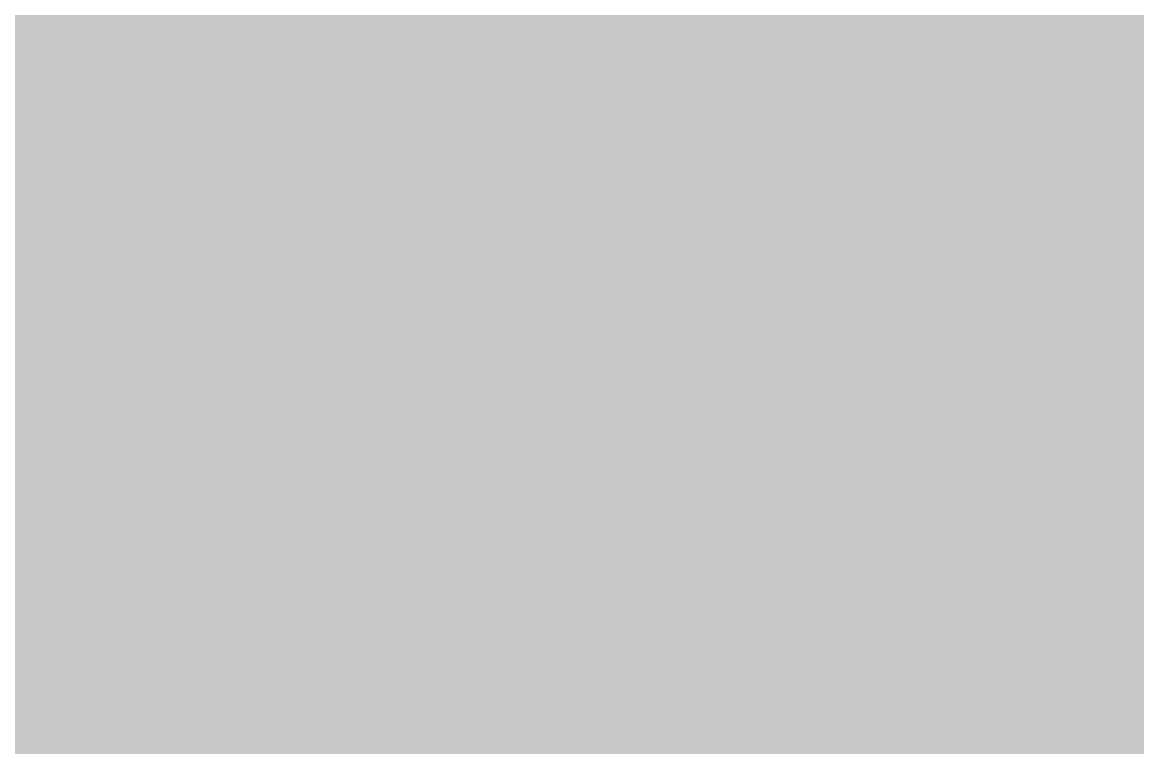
# Model space of a CAD drawing. Extents: x -23 to 289, y -67 to 135.
# Drawn here: x 137.616 to 138.144, y 89.143 to 89.486 of the extents above; entities that cross this region are included whole.
import ezdxf
from ezdxf.enums import TextEntityAlignment as Align

# ---------------------------------------------------------------- set-up
doc = ezdxf.new("R2010")
doc.units = 0
doc.header["$MEASUREMENT"] = 0
for name, color, linetype in [('ASSEMBLY_PART_NUMBERS_BTM', 191, 'CONTINUOUS'), ('GENERATED_SILKSCREEN_BTM', 255, 'CONTINUOUS'), ('PLANE_SHAPES_LAYER_TOP', 150, 'CONTINUOUS'), ('SILKSCREEN_REF_DES_BTM', 211, 'CONTINUOUS'), ('TRACES_LAYER_BOTTOM', 230, 'CONTINUOUS'), ('TRACES_LAYER_TOP', 150, 'CONTINUOUS')]:
    doc.layers.add(name, color=color, linetype=linetype)
doc.styles.add('VERIBEST_GERBER_0', font='txt')

msp = doc.modelspace()

# ---------------------------------------------------------------- linework, layer by layer
at = {"layer": 'GENERATED_SILKSCREEN_BTM', "const_width": 0.15}
for points in [[(137.7008, 89.2796), (137.8352, 89.3892), (137.8392, 89.3916), (137.84, 89.3948), (137.8416, 89.398), (137.8424, 89.402), (137.8424, 89.9508)], [(137.8096, 89.9428), (137.8096, 89.41), (137.6864, 89.3092), (137.428, 89.3092)], [(137.4224, 89.2764), (137.692, 89.2764), (137.6952, 89.2772), (137.6984, 89.278), (137.7008, 89.2796)]]:
    msp.add_lwpolyline(points, dxfattribs=at)
at = {"layer": 'PLANE_SHAPES_LAYER_TOP'}
msp.add_solid([(130.5, 77.5), (153.5, 77.5), (130.5, 111.5), (153.5, 111.5)], dxfattribs=at)
at = {"layer": 'TRACES_LAYER_BOTTOM', "const_width": 0.5}
for points in [[(139.9, 100.3), (139.9, 99.55), (139.67228, 99.32228), (139.67228, 94.09219), (137.73001, 92.14992), (137.73001, 90.16999), (138.75, 89.15)], [(138.75, 89.15), (138, 89.15), (134.69414, 85.84414), (134.65, 85.84414), (134.64415, 85.85), (133.75, 85.85)]]:
    msp.add_lwpolyline(points, dxfattribs=at)
at = {"layer": 'TRACES_LAYER_TOP', "const_width": 0.5}
msp.add_lwpolyline([(131.9, 95.4), (132.72915, 94.57085), (132.72915, 92.68059), (135.18237, 90.22737), (136.96088, 90.22737), (139.5152, 87.67304), (139.5152, 85.32617), (140.69674, 84.14463), (144.45537, 84.14463), (145.2, 83.4)], dxfattribs=at)

# ---------------------------------------------------------------- texts
at = {"layer": 'ASSEMBLY_PART_NUMBERS_BTM', "style": 'VERIBEST_GERBER_0', "text_generation_flag": 2}
for s, p in [('ERJ-6GEYJ751V', (137.96, 109)), ('CL10B104KB8SFNC', (137.96, 103))]:
    msp.add_text(s, height=2.032, rotation=90, dxfattribs=at).set_placement(p, align=Align.TOP_LEFT)
for s, p in [('ERJ-3EKF71R5V', (150.75, 91.21)), ('ERJ-3GEY0R00V', (150.75, 89.71)), ('ERJ-3EKF4701V', (143, 89.29))]:
    msp.add_text(s, height=2.032, dxfattribs=at).set_placement(p, align=Align.TOP_LEFT)
at = {"layer": 'SILKSCREEN_REF_DES_BTM', "style": 'VERIBEST_GERBER_0', "text_generation_flag": 2}
msp.add_text('C62', height=0.8, dxfattribs=at).set_placement((137.95, 90.09), align=Align.TOP_LEFT)

doc.saveas('drawing.dxf')
